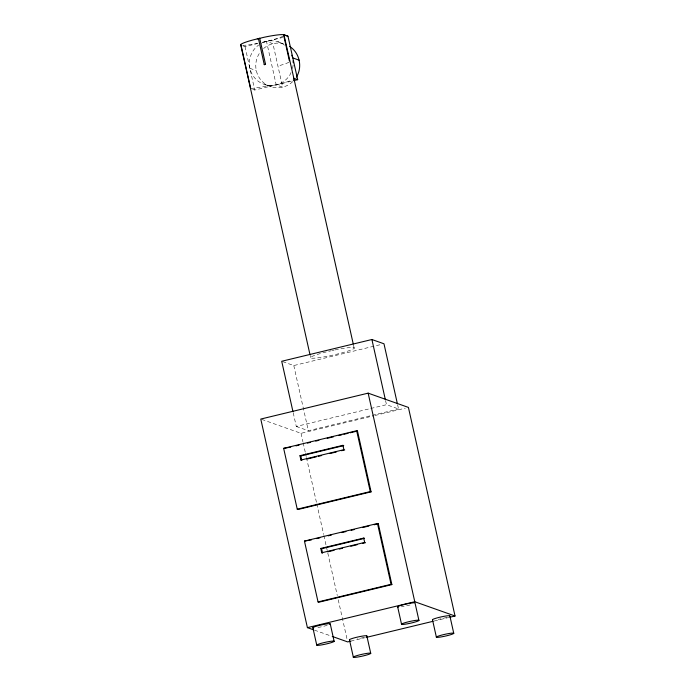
<?xml version="1.0" encoding="UTF-8"?>
<svg xmlns="http://www.w3.org/2000/svg" width="692" height="692" viewBox="0 0 692 692"><rect width="100%" height="100%" fill="white"/><g stroke="black" fill="none" stroke-linecap="round" stroke-linejoin="round"><path stroke-width="0.52" stroke-dasharray="3.46 2.59" d="M292.543 68.543L293.192 64.711M291.029 72.496L289.974 74.831A22.386 21.971 -70.5 0 1 256.196 79.511A22.386 21.971 -70.5 0 1 258.644 45.041M243.004 45.871L245.02 46.58L257.294 43.622M262.406 42.385L282.734 37.48M252.718 89.32L254.734 90.038L293.59 80.661M282.725 361.631L293.789 365.549L381.889 344.296M293.226 412.787L296.288 426.454L369.701 408.738M370.748 408.488L386.482 404.69L398.557 408.972L397.615 404.768M296.288 426.454L308.364 430.735L398.557 408.972M261.784 419.413L301.037 433.322L374.009 415.719M375.047 415.468L405.278 408.168M350.783 641.147L365.376 637.626M434.178 621.027L448.779 617.506M250.703 88.611L276.203 84.856A22.386 2.301 -12.6 0 0 292.085 80.004M277.881 41.719L283.4 43.674M249.873 68.309L256.317 70.593M264.82 84.536L271.255 86.82M314.445 630.135L331.555 636.199M284.395 45.179L283.106 44.098A22.386 21.971 -70.5 0 0 261.1 43.484M385.539 400.486L386.482 404.69M353.482 345.057L354.192 348.214M245.02 46.58L254.734 90.038M310.146 355.377L310.622 357.487M293.789 365.549L308.364 430.735M301.037 433.322L302.914 441.747M303.157 442.802L305.276 452.283M305.509 453.338L306.21 456.495M306.452 457.55L316.573 502.85M316.806 503.906L323.64 534.449M323.873 535.504L326.226 546.04M326.468 547.095L337.298 595.553M338.241 599.765L347.185 639.797M410.053 604.972A8.953 0.917 -12.6 0 1 401.343 606.815M446.798 617.316A8.953 0.917 -12.6 0 1 438.2 619.383M363.776 637.349A8.953 0.917 -12.6 0 1 357.401 638.976M327.186 625.308A8.953 0.917 -12.6 0 1 316.555 627.713M335.014 349.927A22.386 2.301 -12.6 0 1 350.619 350.126A22.386 2.301 -12.6 0 1 313.441 358.214A22.386 2.301 -12.6 0 1 331.217 350.757M332.177 350.541A22.386 2.301 -12.6 0 1 334.072 350.126M288.91 62.271A22.386 2.301 -12.6 0 1 277.743 66.086M283.08 36.2A22.386 2.301 -12.6 0 1 261.74 42.489M257.969 43.276A22.386 2.301 -12.6 0 1 242.771 45.352M292.733 81.639A22.386 21.971 -70.5 0 1 260.261 52.099M263.565 48.535A22.386 21.971 -70.5 0 1 283.409 43.752M272.933 43.682L266.498 41.399L276.203 84.856L282.647 87.14L272.933 43.682"/><path stroke-width="1.04" d="M296.41 77.115C302.698 67.072 299.662 52.696 289.541 46.381M293.564 79.087L293.97 78.793L283.945 34.79L282.172 34.6A22.386 2.301 -12.6 0 0 264.136 37.256L253.021 39.937A22.386 2.301 -12.6 0 0 240.998 45.153L250.703 88.611M257.251 38.856L259.699 38.259L265.529 64.339L264.301 64.633L265.529 64.339M293.59 80.661L297.681 79.675L287.967 36.218L283.556 34.747L289.377 60.827M397.381 403.721L383.982 343.794L371.907 339.512L281.713 361.276L292.993 411.74M449.817 617.255L455.033 616.001L408.41 407.415L368.153 393.151L260.78 419.058L307.404 627.635L313.441 629.781M283.651 448.355L356.665 430.735L357.47 431.021L371.076 491.856L298.062 509.476L297.249 509.191L283.651 448.355L290.718 447.127M295.934 445.864L299.065 445.112M307.404 443.096L310.535 442.344M315.751 441.089L318.882 440.328M327.221 438.321L333.483 436.808M338.699 435.553L341.831 434.792M343.915 434.291L348.085 433.287M350.169 432.785L357.47 431.021M299.973 455.691L342.921 445.328L343.725 445.613L300.778 455.976L299.973 455.691L300.942 460.042L301.747 460.327L300.778 455.976M300.942 460.042L343.898 449.679L342.921 445.328M306.988 459.056L316.417 456.789M318.51 456.279L321.65 455.518M330.032 453.502L336.321 451.98M341.554 450.717L344.702 449.964M297.249 509.191L370.263 491.571L371.076 491.856M304.454 541.092L377.469 523.481L378.273 523.766L391.871 584.602L318.856 602.213L318.052 601.928L304.454 541.092L311.512 539.872M316.728 538.61L319.86 537.857M328.207 535.842L331.33 535.089M341.762 532.572L345.939 531.568M351.155 530.306L354.278 529.553M362.625 527.538L368.879 526.032M374.095 524.77L378.273 523.766M320.768 548.436L363.724 538.073L364.528 538.359L321.572 548.721L320.768 548.436L321.745 552.778L322.55 553.064L321.572 548.721M321.745 552.778L364.693 542.416L363.724 538.073M327.783 551.801L334.072 550.287M339.305 549.024L342.453 548.263M350.835 546.239L357.115 544.725M362.357 543.462L365.497 542.701M318.052 601.928L391.067 584.316L391.871 584.602M307.404 627.635L414.776 601.729L455.033 616.001M350.783 641.147L347.661 641.908L332.567 636.553M366.423 637.375L433.14 621.278M287.967 36.218L283.945 34.79L284.256 35.335M299.264 60.23L292.828 57.946L291.834 55.222M293.659 78.248L297.681 79.675M449.887 615.992L453.77 633.379A8.953 0.917 -12.6 0 1 440.06 637.098A8.953 0.917 -12.6 0 1 441.358 635.187A8.953 0.917 -12.6 0 1 453.77 633.379M371.907 339.512L385.306 399.44M432.474 619.686L436.358 637.064M368.153 393.151L414.776 601.729M418.945 620.473A8.953 0.917 -12.6 0 0 406.533 622.281A8.953 0.917 -12.6 0 0 405.227 624.193A8.953 0.917 -12.6 0 0 418.945 620.473L415.053 603.095A8.953 0.917 -12.6 0 0 404.82 604.341A8.953 0.917 -12.6 0 0 398.436 607.083M293.97 78.793L353.249 344.002M397.64 606.78L401.524 624.158M356.665 430.735L370.263 491.571M377.469 523.481L391.067 584.316M258.445 38.544L264.275 64.624M240.686 44.608L309.912 354.321M366.864 636.026L370.748 653.404A8.953 0.917 -12.6 0 1 357.037 657.132A8.953 0.917 -12.6 0 1 358.335 655.212A8.953 0.917 -12.6 0 1 370.748 653.404M349.443 639.711L353.335 657.097M330.266 623.994L334.149 641.372A8.953 0.917 -12.6 0 1 320.439 645.091A8.953 0.917 -12.6 0 1 321.745 643.179A8.953 0.917 -12.6 0 1 334.149 641.372M312.853 627.679L316.737 645.056M293.088 60.844L293.261 62.782M432.569 619.902A8.953 0.917 -12.6 0 1 441.928 616.736A8.953 0.917 -12.6 0 1 449.393 616.347M349.547 639.936A8.953 0.917 -12.6 0 1 358.906 636.761A8.953 0.917 -12.6 0 1 366.371 636.372M313.64 627.981A8.953 0.917 -12.6 0 1 321.175 624.98A8.953 0.917 -12.6 0 1 329.773 624.34"/></g></svg>
